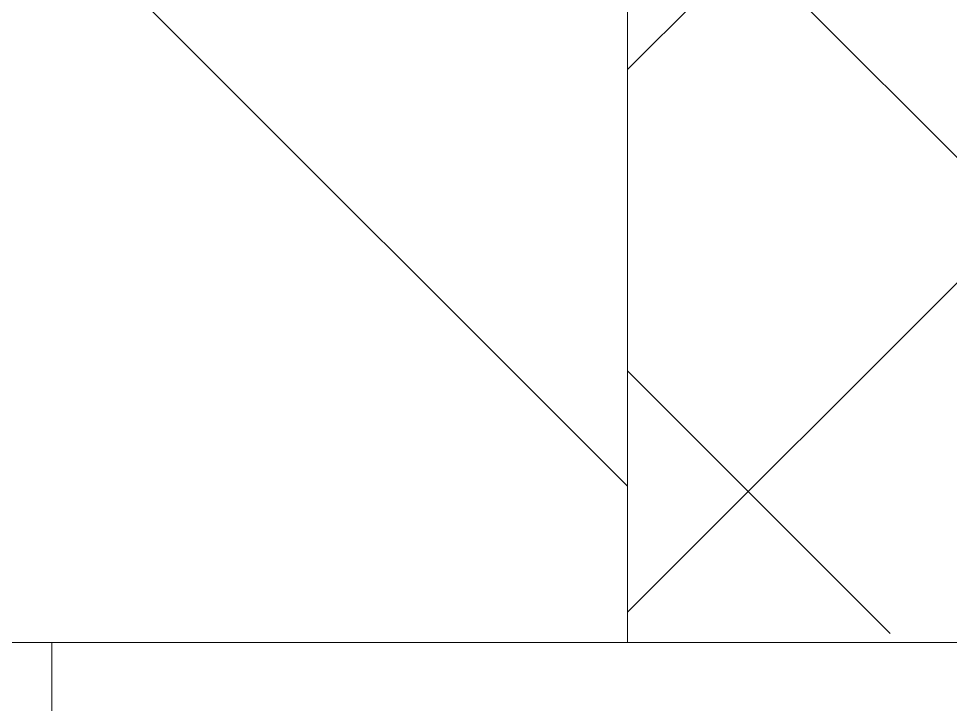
# Model space of a CAD drawing. Header units: millimetres. Extents: x -1178 to 415037, y -3506 to 42334.
# Drawn here: x 85538.26 to 85586.82, y 20026.78 to 20062.52 of the extents above; entities that cross this region are included whole.
import ezdxf

# ---------------------------------------------------------------- set-up
doc = ezdxf.new("R2010")
doc.units = ezdxf.units.MM
for name, color, linetype, lineweight, true_color in [('A-DOOR-1', 7, 'Continuous', 5, 0xc0c0c0), ('A-DOOR-FRAM-1', 7, 'Continuous', 5, 0xc0c0c0), ('A-WALL-1', 9, 'Continuous', 5, 0x808080)]:
    doc.layers.add(name, color=color, linetype=linetype, lineweight=lineweight, true_color=true_color)
doc.layers.add('A-DOOR-2', color=7, linetype='Continuous', lineweight=5)
doc.layers.add('I-WALL', color=7, linetype='Continuous', lineweight=5)

# ---------------------------------------------------------------- blocks, each defined once
blk = doc.blocks.new('110_Дверь_СКБ_1Ст_Внутренняя1 - Д-11а _огнестойкость EI 15_-32666892-Объем проектирования 1 этажа')
at = {"layer": 'A-DOOR-2'}
h = blk.add_hatch(dxfattribs=at)
h.set_pattern_fill('FP_44', color=256, style=0, pattern_type=2)
h.set_pattern_definition([(135, (1751.411, 114.685), (-14.14213562373095, -14.14213562373095), []), (225, (1751.411, 114.685), (14.14213562373095, -14.14213562373095), [])])
h.paths.add_polyline_path([(562.4999999999154, 49.99999999997564), (537.4999999999038, 49.13793102065151), (537.4999999999038, -50.00000000002328), (562.4999999999154, -50.00000000002328), (562.4999999999154, -2.598881110316143e-11)])
at = {"layer": 'A-DOOR-FRAM-1'}
for p, q in [((592.4999999999967, 49.99999999997168), (592.4999999999967, 57.99999999998289)), ((522.4999999999964, 49.9999999999717), (592.4999999999967, 49.99999999997168)), ((562.499999999997, 49.9999999999941), (537.4999999999962, 49.9999999999941)), ((562.499999999997, -49.99999999997922), (562.499999999997, 49.9999999999941))]:
    blk.add_line(p, q, dxfattribs=at)

msp = doc.modelspace()

# ---------------------------------------------------------------- hatches: boundary and pattern name
at = {"layer": 'I-WALL'}
h = msp.add_hatch(dxfattribs=at)
h.set_pattern_fill('FP_41', color=256, style=0, pattern_type=2)
h.set_pattern_definition([(135, (0, 0), (-150.8683028339618, -150.8683028339618), [213.36, -35.56, 7.112, -35.56]), (135, (0, 150.774), (-150.8683028339618, -150.8683028339618), []), (49.99999999999999, (0, 0), (255.0576666438072, -22.31451194215383), [26.67, -293.37]), (355, (0, 0), (-49.34041212274953, 267.4791391446392), [21.336, -234.696]), (100.451, (21.255, -1.86), (205.7194660534293, 245.1635596304882), [22.666, -249.326]), (46.184, (0, 71.12), (379.5110056648567, -58.86000659402879), [40.005, -440.055]), (96.636, (31.626, 66.215), (332.363394384612, 346.3990918898877), [33.999, -373.989]), (351.184, (0, 71.12), (332.3668740661151, 346.3953013372426), [32.004, -352.044]), (21, (35.56, 53.34), (212.2601716430063, -143.1711224063061), [26.67, -293.37]), (326, (35.56, 53.34), (86.52236307159336, 257.86323280861), [21.336, -234.696]), (71.45100000000001, (53.248, 41.409), (298.7839513952204, 114.6901045106271), [22.666, -249.326]), (37.50000000000001, (0, 0), (4.323847547743469, 118.3775082833892), [6.706, -225.146, 6.706, -231.546, -235.585]), (37.50000000000001, (0, 0), (4.323847547743469, 118.3775082833892), [-470.103, 6.706, -228.879]), (7.499999999999999, (0, 0), (93.54758383523914, 140.2532963020438), [6.706, -129.134, 6.706, -219.812, -89.789]), (7.499999999999999, (0, 0), (93.54758383523914, 140.2532963020438), [-362.356, 6.706, -83.083]), (327.5, (-79.29899999999999, 0), (189.8273425260729, -8.020186624323486), [6.706, -82.194, 6.706, -270.662, -368.046]), (327.5, (-79.29899999999999, 0), (189.8273425260729, -8.020186624323486), [-366.268, 6.706, -361.34]), (317.5, (-114.859, 0), (207.3811413301759, 35.59763790750156), [6.706, -108.864, 6.706, -177.495, -261.366]), (317.5, (-114.859, 0), (207.3811413301759, 35.59763790750156), [-299.771, 6.706, -254.66])])
h.paths.add_polyline_path([(86699.99998943199, 20029.99987559419), (86810.00000000137, 20029.99987559419), (86810.00000000137, 20129.99987559421), (86669.99998943196, 20129.99987559419), (86669.99998943196, 20029.99987559419)])
h.paths.add_polyline_path([(85081.92963309008, 20029.9998755942), (85569.99998943196, 20029.9998755942), (85569.99998943196, 20129.9998755942), (84969.99999871953, 20129.9998755942), (84969.99999871953, 20029.9998755942), (85039.99999871948, 20029.9998755942)])
h = msp.add_hatch(dxfattribs=at)
h.set_pattern_fill('FP_191', color=256, style=0, pattern_type=2)
h.set_pattern_definition([(0, (0, 0), (243.84, 60.96), [20.117, -162.763, 20.117, -162.763, -975.36]), (0, (0, 0), (243.84, 60.96), [-365.76, 20.117, -345.643, 20.117, -162.763, -426.72]), (0, (0, 0), (243.84, 60.96), [-914.4, 20.117, -101.803, 20.117, -284.683]), (120, (91.44, 30.48), (-174.7129086146993, 180.6916344587976), [20.117, -162.763, 20.117, -162.763, -975.3599999999999]), (120, (91.44, 30.48), (-174.7129086146993, 180.6916344587976), [-365.7599999999999, 20.117, -345.643, 20.117, -162.763, -426.72]), (120, (91.44, 30.48), (-174.7129086146993, 180.6916344587976), [-914.3999999999999, 20.117, -101.803, 20.117, -284.6829999999999]), (240, (121.92, 152.4), (-69.12709138530056, -241.6516344587975), [20.117, -162.763, 20.117, -162.763, -975.36]), (240, (121.92, 152.4), (-69.12709138530056, -241.6516344587975), [-365.76, 20.117, -345.643, 20.117, -162.763, -426.72]), (240, (121.92, 152.4), (-69.12709138530056, -241.6516344587975), [-914.4, 20.117, -101.803, 20.117, -284.683])])
h.paths.add_polyline_path([(85539.99998943198, 20009.9998755942), (85569.99998943196, 20009.9998755942), (85569.99998943196, 20021.99987559422), (85539.99998943198, 20021.99987559422), (85539.99998943198, 20029.9998755942), (84969.99999871953, 20029.9998755942), (84969.99999871953, 20009.9998755942), (85380.00000000135, 20009.9998755942)])
h.paths.add_polyline_path([(86699.99998943199, 20009.9998755942), (86790.00000000137, 20009.9998755942), (86789.50617284088, 20029.9998755942), (86699.99998943199, 20029.99987559419), (86699.99998943199, 20021.9998755942), (86669.99998943196, 20021.9998755942), (86669.99998943196, 20009.9998755942)])

# ---------------------------------------------------------------- linework, layer by layer
at = {"layer": 'A-WALL-1'}
msp.add_line((84969.99999871943, 20029.99987559417), (85539.99998943189, 20029.99987559417), dxfattribs=at)

# ---------------------------------------------------------------- block references
at = {"layer": 'A-DOOR-1', "rotation": 180}
msp.add_blockref('110_Дверь_СКБ_1Ст_Внутренняя1 - Д-11а _огнестойкость EI 15_-32666892-Объем проектирования 1 этажа', (86132.49998943188, 20079.99987559417), dxfattribs=at)

doc.saveas('drawing.dxf')
